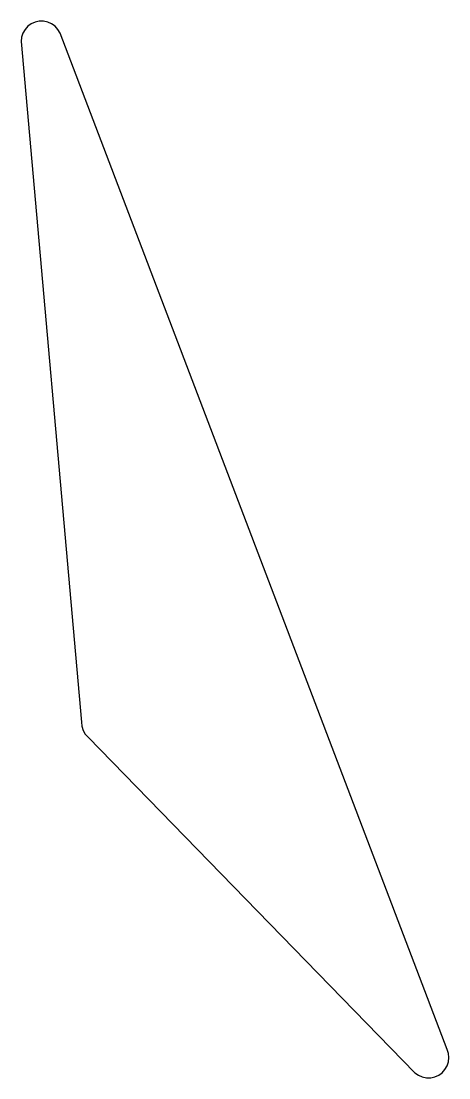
# Model space of a CAD drawing. Header units: metres. Extents: x -22 to 94, y -96 to 190.
import ezdxf

# ---------------------------------------------------------------- set-up
doc = ezdxf.new("R2010")
doc.units = ezdxf.units.M

msp = doc.modelspace()

# ---------------------------------------------------------------- linework, layer by layer
for p, q in [((-19.06, 188.933), (-19.9902, 188.257)), ((-18.0096, 189.401), (-19.06, 188.933)), ((-16.8849, 189.64), (-18.0096, 189.401)), ((-15.7351, 189.64), (-16.8849, 189.64)), ((-14.6104, 189.401), (-15.7351, 189.64)), ((-13.56, 188.933), (-14.6104, 189.401)), ((-12.6298, 188.257), (-13.56, 188.933)), ((-21.3345, 186.407), (-21.6898, 185.314)), ((-20.7596, 187.403), (-21.3345, 186.407)), ((-19.9902, 188.257), (-20.7596, 187.403)), ((-11.8604, 187.403), (-12.6298, 188.257)), ((-11.2855, 186.407), (-11.8604, 187.403)), ((93.4913, -88.5535), (-11.2855, 186.407)), ((-21.6898, 185.314), (-21.81, 184.17)), ((-21.81, 184.17), (-5.5, 0)), ((-5.5, 0), (-5.37981, -1.14351)), ((-5.37981, -1.14351), (-5.0245, -2.23705)), ((-5.0245, -2.23705), (-4.44959, -3.23282)), ((-4.44959, -3.23282), (-3.68022, -4.0873)), ((-3.68022, -4.0873), (84.7866, -94.8778)), ((93.8466, -89.647), (93.4913, -88.5535)), ((93.9668, -90.7905), (93.8466, -89.647)), ((93.8466, -91.934), (93.9668, -90.7905)), ((92.147, -94.8778), (92.9164, -94.0234)), ((92.9164, -94.0234), (93.4913, -93.0276)), ((93.4913, -93.0276), (93.8466, -91.934)), ((84.7866, -94.8778), (85.7168, -95.5537)), ((85.7168, -95.5537), (86.7672, -96.0213)), ((86.7672, -96.0213), (87.8919, -96.2604)), ((87.8919, -96.2604), (89.0417, -96.2604)), ((89.0417, -96.2604), (90.1664, -96.0213)), ((90.1664, -96.0213), (91.2168, -95.5537)), ((91.2168, -95.5537), (92.147, -94.8778))]:
    msp.add_line(p, q)

doc.saveas('drawing.dxf')
